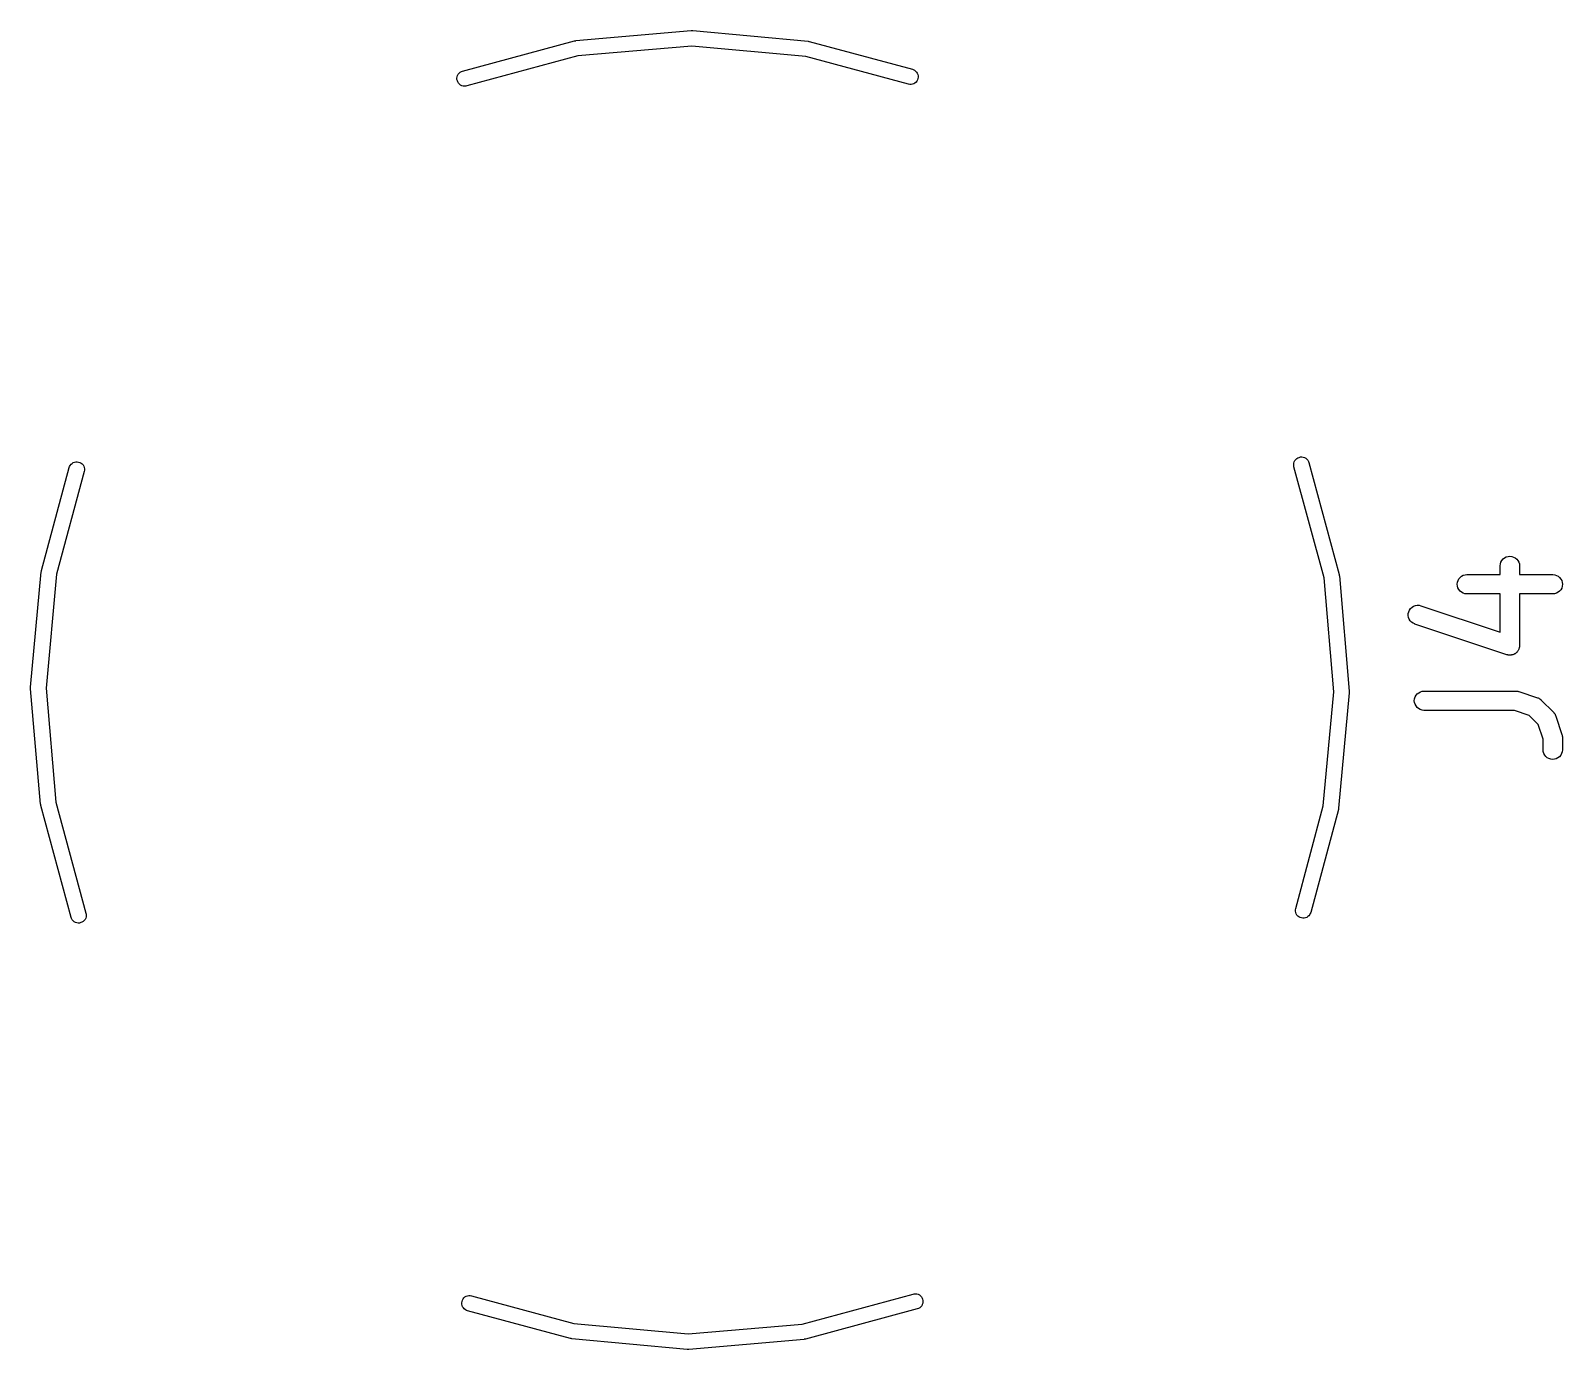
# Model space of a CAD drawing. Extents: x 59.2 to 130.7, y -130.7 to -66.1.
# Drawn here: x 118.78 to 130.68, y -118.88 to -108.63 of the extents above; entities that cross this region are included whole.
import ezdxf

# ---------------------------------------------------------------- set-up
doc = ezdxf.new("R2010")
doc.units = 0
doc.layers.add('BLACK', color=7, linetype='CONTINUOUS')

msp = doc.modelspace()

# ---------------------------------------------------------------- linework, layer by layer
at = {"layer": 'BLACK', "linetype": 'CONTINUOUS'}
for p, q in [((123.02, -108.711), (123.916, -108.634)), ((123.916, -108.634), (123.923, -108.634)), ((123.923, -108.634), (123.925, -108.634)), ((123.925, -108.634), (123.927, -108.634)), ((123.927, -108.634), (124.823, -108.717)), ((122.14, -108.948), (123.009, -108.713)), ((123.009, -108.713), (123.016, -108.712)), ((123.016, -108.712), (123.018, -108.712)), ((123.018, -108.712), (123.02, -108.711)), ((123.921, -108.754), (123.035, -108.83)), ((124.807, -108.836), (123.921, -108.754)), ((124.823, -108.717), (124.83, -108.718)), ((124.83, -108.718), (124.832, -108.718)), ((124.832, -108.718), (124.833, -108.719)), ((124.833, -108.719), (125.634, -108.934)), ((123.035, -108.83), (122.172, -109.064)), ((125.603, -109.05), (124.807, -108.836)), ((122.096, -109.002), (122.098, -108.992)), ((122.098, -108.992), (122.101, -108.982)), ((122.101, -108.982), (122.106, -108.972)), ((122.106, -108.972), (122.113, -108.964)), ((122.113, -108.964), (122.121, -108.957)), ((122.121, -108.957), (122.13, -108.952)), ((122.13, -108.952), (122.14, -108.948)), ((125.634, -108.934), (125.641, -108.937)), ((125.641, -108.937), (125.65, -108.941)), ((125.65, -108.941), (125.659, -108.948)), ((125.659, -108.948), (125.666, -108.956)), ((125.666, -108.956), (125.672, -108.965)), ((125.672, -108.965), (125.676, -108.975)), ((125.676, -108.975), (125.678, -108.985)), ((125.678, -108.985), (125.679, -108.996)), ((122.096, -109.013), (122.096, -109.002)), ((122.099, -109.023), (122.096, -109.013)), ((122.103, -109.033), (122.099, -109.023)), ((122.108, -109.042), (122.103, -109.033)), ((122.115, -109.05), (122.108, -109.042)), ((122.124, -109.057), (122.115, -109.05)), ((122.133, -109.062), (122.124, -109.057)), ((122.144, -109.065), (122.133, -109.062)), ((122.154, -109.066), (122.144, -109.065)), ((122.165, -109.065), (122.154, -109.066)), ((122.172, -109.064), (122.165, -109.065)), ((125.614, -109.052), (125.603, -109.05)), ((125.624, -109.052), (125.614, -109.052)), ((125.635, -109.05), (125.624, -109.052)), ((125.645, -109.046), (125.635, -109.05)), ((125.654, -109.041), (125.645, -109.046)), ((125.662, -109.034), (125.654, -109.041)), ((125.669, -109.026), (125.662, -109.034)), ((125.674, -109.016), (125.669, -109.026)), ((125.677, -109.006), (125.674, -109.016)), ((125.679, -108.996), (125.677, -109.006)), ((128.605, -111.974), (128.612, -111.965)), ((128.612, -111.965), (128.62, -111.958)), ((128.62, -111.958), (128.629, -111.953)), ((128.629, -111.953), (128.639, -111.949)), ((128.639, -111.949), (128.649, -111.946)), ((128.649, -111.946), (128.66, -111.946)), ((128.66, -111.946), (128.67, -111.948)), ((128.67, -111.948), (128.68, -111.951)), ((128.68, -111.951), (128.69, -111.956)), ((128.69, -111.956), (128.698, -111.963)), ((128.698, -111.963), (128.705, -111.971)), ((118.869, -112.829), (119.084, -112.028)), ((119.2, -112.059), (118.986, -112.855)), ((119.084, -112.028), (119.087, -112.021)), ((119.087, -112.021), (119.091, -112.012)), ((119.091, -112.012), (119.098, -112.003)), ((119.098, -112.003), (119.106, -111.996)), ((119.106, -111.996), (119.115, -111.99)), ((119.115, -111.99), (119.125, -111.986)), ((119.125, -111.986), (119.135, -111.984)), ((119.135, -111.984), (119.146, -111.983)), ((119.146, -111.983), (119.156, -111.985)), ((119.156, -111.985), (119.166, -111.988)), ((119.166, -111.988), (119.176, -111.993)), ((119.176, -111.993), (119.184, -112)), ((119.184, -112), (119.191, -112.008)), ((119.191, -112.008), (119.196, -112.017)), ((119.196, -112.017), (119.2, -112.027)), ((119.2, -112.027), (119.202, -112.038)), ((119.202, -112.048), (119.2, -112.059)), ((119.202, -112.038), (119.202, -112.048)), ((128.596, -112.004), (128.597, -111.994)), ((128.597, -112.015), (128.596, -112.004)), ((128.597, -111.994), (128.6, -111.983)), ((128.598, -112.022), (128.597, -112.015)), ((128.832, -112.885), (128.598, -112.022)), ((128.6, -111.983), (128.605, -111.974)), ((128.705, -111.971), (128.71, -111.98)), ((128.71, -111.98), (128.714, -111.99)), ((128.714, -111.99), (128.949, -112.859)), ((130.2, -112.791), (130.202, -112.776)), ((130.2, -112.792), (130.2, -112.791)), ((130.2, -112.86), (130.2, -112.792)), ((130.202, -112.776), (130.206, -112.762)), ((130.206, -112.762), (130.213, -112.749)), ((130.213, -112.749), (130.223, -112.738)), ((130.223, -112.738), (130.234, -112.729)), ((130.234, -112.729), (130.247, -112.722)), ((130.247, -112.722), (130.261, -112.718)), ((130.261, -112.718), (130.276, -112.717)), ((130.276, -112.717), (130.29, -112.718)), ((130.29, -112.718), (130.304, -112.723)), ((130.304, -112.723), (130.317, -112.73)), ((130.317, -112.73), (130.328, -112.739)), ((130.328, -112.739), (130.338, -112.75)), ((130.338, -112.75), (130.344, -112.763)), ((130.344, -112.763), (130.349, -112.777)), ((130.349, -112.777), (130.35, -112.792)), ((130.35, -112.792), (130.35, -112.86)), ((118.784, -113.735), (118.867, -112.839)), ((118.867, -112.839), (118.868, -112.832)), ((118.868, -112.83), (118.869, -112.829)), ((118.868, -112.832), (118.868, -112.83)), ((118.986, -112.855), (118.904, -113.741)), ((128.908, -113.771), (128.832, -112.885)), ((128.949, -112.859), (128.95, -112.866)), ((128.95, -112.866), (128.95, -112.868)), ((128.95, -112.868), (128.951, -112.87)), ((128.951, -112.87), (129.028, -113.766)), ((129.867, -112.934), (129.868, -112.919)), ((129.868, -112.919), (129.873, -112.906)), ((129.873, -112.906), (129.88, -112.893)), ((129.88, -112.893), (129.889, -112.881)), ((129.889, -112.881), (129.9, -112.872)), ((129.9, -112.872), (129.913, -112.865)), ((129.913, -112.865), (129.927, -112.861)), ((129.927, -112.861), (129.942, -112.86)), ((129.942, -112.86), (130.2, -112.86)), ((130.35, -112.86), (130.608, -112.86)), ((130.608, -112.86), (130.609, -112.86)), ((130.609, -112.86), (130.624, -112.861)), ((130.624, -112.861), (130.638, -112.866)), ((130.638, -112.866), (130.651, -112.873)), ((130.651, -112.873), (130.662, -112.882)), ((130.662, -112.882), (130.671, -112.894)), ((130.671, -112.894), (130.678, -112.906)), ((130.678, -112.906), (130.682, -112.921)), ((130.682, -112.921), (130.683, -112.935)), ((129.868, -112.949), (129.867, -112.934)), ((129.872, -112.963), (129.868, -112.949)), ((129.879, -112.976), (129.872, -112.963)), ((129.888, -112.987), (129.879, -112.976)), ((129.899, -112.996), (129.888, -112.987)), ((129.912, -113.004), (129.899, -112.996)), ((129.926, -113.008), (129.912, -113.004)), ((129.941, -113.01), (129.926, -113.008)), ((129.942, -113.01), (129.941, -113.01)), ((130.2, -113.01), (129.942, -113.01)), ((130.2, -113.307), (130.2, -113.01)), ((130.608, -113.01), (130.35, -113.01)), ((130.35, -113.01), (130.35, -113.411)), ((130.623, -113.008), (130.608, -113.01)), ((130.637, -113.004), (130.623, -113.008)), ((130.65, -112.997), (130.637, -113.004)), ((130.661, -112.988), (130.65, -112.997)), ((130.671, -112.977), (130.661, -112.988)), ((130.678, -112.964), (130.671, -112.977)), ((130.682, -112.95), (130.678, -112.964)), ((130.683, -112.935), (130.682, -112.95)), ((129.486, -113.163), (129.49, -113.148)), ((129.49, -113.148), (129.496, -113.135)), ((129.496, -113.135), (129.504, -113.123)), ((129.504, -113.123), (129.515, -113.113)), ((129.515, -113.113), (129.527, -113.105)), ((129.527, -113.105), (129.541, -113.1)), ((129.541, -113.1), (129.556, -113.098)), ((129.556, -113.098), (129.57, -113.098)), ((129.57, -113.098), (129.584, -113.102)), ((129.584, -113.102), (130.2, -113.307)), ((129.486, -113.177), (129.486, -113.163)), ((129.488, -113.192), (129.486, -113.177)), ((129.493, -113.206), (129.488, -113.192)), ((129.501, -113.218), (129.493, -113.206)), ((129.511, -113.229), (129.501, -113.218)), ((129.523, -113.237), (129.511, -113.229)), ((129.536, -113.243), (129.523, -113.237)), ((129.537, -113.244), (129.536, -113.243)), ((130.251, -113.482), (129.537, -113.244)), ((130.256, -113.483), (130.251, -113.482)), ((130.26, -113.484), (130.256, -113.483)), ((130.263, -113.485), (130.26, -113.484)), ((130.266, -113.485), (130.263, -113.485)), ((130.27, -113.485), (130.266, -113.485)), ((130.275, -113.486), (130.27, -113.485)), ((130.277, -113.486), (130.275, -113.486)), ((130.28, -113.486), (130.277, -113.486)), ((130.285, -113.485), (130.28, -113.486)), ((130.289, -113.484), (130.285, -113.485)), ((130.292, -113.484), (130.289, -113.484)), ((130.295, -113.483), (130.292, -113.484)), ((130.299, -113.482), (130.295, -113.483)), ((130.303, -113.48), (130.299, -113.482)), ((130.306, -113.479), (130.303, -113.48)), ((130.308, -113.478), (130.306, -113.479)), ((130.312, -113.476), (130.308, -113.478)), ((130.316, -113.474), (130.312, -113.476)), ((130.318, -113.472), (130.316, -113.474)), ((130.321, -113.47), (130.318, -113.472)), ((130.324, -113.467), (130.321, -113.47)), ((130.328, -113.464), (130.324, -113.467)), ((130.329, -113.462), (130.328, -113.464)), ((130.331, -113.46), (130.329, -113.462)), ((130.334, -113.457), (130.331, -113.46)), ((130.337, -113.453), (130.334, -113.457)), ((130.338, -113.451), (130.337, -113.453)), ((130.34, -113.448), (130.338, -113.451)), ((130.342, -113.444), (130.34, -113.448)), ((130.344, -113.44), (130.342, -113.444)), ((130.345, -113.438), (130.344, -113.44)), ((130.346, -113.435), (130.345, -113.438)), ((130.347, -113.431), (130.346, -113.435)), ((130.348, -113.426), (130.347, -113.431)), ((130.349, -113.424), (130.348, -113.426)), ((130.35, -113.416), (130.349, -113.421)), ((130.349, -113.421), (130.349, -113.424)), ((130.35, -113.411), (130.35, -113.412)), ((130.35, -113.412), (130.35, -113.416)), ((118.784, -113.737), (118.784, -113.735)), ((118.784, -113.739), (118.784, -113.737)), ((118.784, -113.746), (118.784, -113.739)), ((118.861, -114.642), (118.784, -113.746)), ((118.784, -113.746), (118.784, -113.746)), ((118.784, -113.746), (118.784, -113.746)), ((118.904, -113.741), (118.98, -114.627)), ((128.826, -114.657), (128.908, -113.771)), ((129.028, -113.777), (128.945, -114.673)), ((129.028, -113.766), (129.028, -113.773)), ((129.028, -113.773), (129.028, -113.775)), ((129.028, -113.775), (129.028, -113.777)), ((129.533, -113.839), (129.535, -113.824)), ((129.535, -113.853), (129.533, -113.839)), ((129.535, -113.824), (129.539, -113.81)), ((129.539, -113.867), (129.535, -113.853)), ((129.539, -113.81), (129.546, -113.797)), ((129.546, -113.88), (129.539, -113.867)), ((129.546, -113.797), (129.556, -113.786)), ((129.556, -113.786), (129.567, -113.777)), ((129.567, -113.777), (129.58, -113.77)), ((129.58, -113.77), (129.594, -113.766)), ((129.594, -113.766), (129.608, -113.764)), ((129.608, -113.764), (130.323, -113.764)), ((130.323, -113.764), (130.324, -113.764)), ((130.324, -113.764), (130.328, -113.765)), ((130.328, -113.765), (130.332, -113.765)), ((130.332, -113.765), (130.335, -113.766)), ((130.335, -113.766), (130.338, -113.766)), ((130.338, -113.766), (130.342, -113.767)), ((130.342, -113.767), (130.346, -113.768)), ((130.346, -113.768), (130.489, -113.816)), ((130.489, -113.816), (130.49, -113.816)), ((130.49, -113.816), (130.492, -113.817)), ((130.492, -113.817), (130.494, -113.818)), ((130.494, -113.818), (130.499, -113.82)), ((130.499, -113.82), (130.504, -113.822)), ((130.504, -113.822), (130.505, -113.824)), ((130.505, -113.824), (130.507, -113.825)), ((130.507, -113.825), (130.511, -113.828)), ((130.511, -113.828), (130.515, -113.831)), ((130.515, -113.831), (130.517, -113.833)), ((130.517, -113.833), (130.519, -113.834)), ((130.519, -113.834), (130.614, -113.929)), ((129.555, -113.892), (129.546, -113.88)), ((129.566, -113.901), (129.555, -113.892)), ((129.579, -113.908), (129.566, -113.901)), ((129.593, -113.913), (129.579, -113.908)), ((129.607, -113.914), (129.593, -113.913)), ((129.608, -113.914), (129.607, -113.914)), ((130.31, -113.914), (129.608, -113.914)), ((130.425, -113.953), (130.31, -113.914)), ((130.495, -114.023), (130.425, -113.953)), ((130.614, -113.929), (130.615, -113.93)), ((130.615, -113.93), (130.616, -113.932)), ((130.616, -113.932), (130.618, -113.933)), ((130.618, -113.933), (130.62, -113.937)), ((130.62, -113.937), (130.624, -113.941)), ((130.624, -113.941), (130.625, -113.943)), ((130.625, -113.943), (130.626, -113.945)), ((130.626, -113.945), (130.628, -113.95)), ((130.628, -113.95), (130.63, -113.954)), ((130.63, -113.954), (130.631, -113.956)), ((130.631, -113.956), (130.632, -113.958)), ((130.632, -113.958), (130.68, -114.101)), ((130.533, -114.137), (130.495, -114.023)), ((130.68, -114.101), (130.68, -114.102)), ((130.68, -114.102), (130.681, -114.106)), ((130.681, -114.106), (130.682, -114.11)), ((130.682, -114.11), (130.682, -114.114)), ((130.533, -114.22), (130.533, -114.137)), ((130.535, -114.235), (130.533, -114.22)), ((130.682, -114.114), (130.683, -114.117)), ((130.683, -114.221), (130.682, -114.236)), ((130.683, -114.117), (130.683, -114.121)), ((130.683, -114.121), (130.683, -114.125)), ((130.683, -114.125), (130.683, -114.22)), ((130.683, -114.22), (130.683, -114.221)), ((130.539, -114.249), (130.535, -114.235)), ((130.546, -114.262), (130.539, -114.249)), ((130.555, -114.273), (130.546, -114.262)), ((130.566, -114.282), (130.555, -114.273)), ((130.579, -114.289), (130.566, -114.282)), ((130.593, -114.294), (130.579, -114.289)), ((130.608, -114.295), (130.593, -114.294)), ((130.622, -114.294), (130.608, -114.295)), ((130.636, -114.29), (130.622, -114.294)), ((130.649, -114.283), (130.636, -114.29)), ((130.661, -114.274), (130.649, -114.283)), ((130.67, -114.263), (130.661, -114.274)), ((130.677, -114.25), (130.67, -114.263)), ((130.682, -114.236), (130.677, -114.25)), ((118.862, -114.644), (118.861, -114.642)), ((118.862, -114.646), (118.862, -114.644)), ((118.863, -114.653), (118.862, -114.646)), ((119.098, -115.522), (118.863, -114.653)), ((118.98, -114.627), (119.214, -115.49)), ((128.612, -115.453), (128.826, -114.657)), ((128.943, -114.683), (128.728, -115.484)), ((128.944, -114.682), (128.943, -114.683)), ((128.945, -114.673), (128.944, -114.68)), ((128.944, -114.68), (128.944, -114.682)), ((119.102, -115.532), (119.098, -115.522)), ((119.107, -115.541), (119.102, -115.532)), ((119.207, -115.538), (119.2, -115.547)), ((119.212, -115.529), (119.207, -115.538)), ((119.215, -115.518), (119.212, -115.529)), ((119.214, -115.49), (119.215, -115.497)), ((119.215, -115.497), (119.216, -115.508)), ((119.216, -115.508), (119.215, -115.518)), ((128.61, -115.464), (128.612, -115.453)), ((128.61, -115.474), (128.61, -115.464)), ((128.612, -115.485), (128.61, -115.474)), ((128.616, -115.495), (128.612, -115.485)), ((128.621, -115.504), (128.616, -115.495)), ((128.628, -115.512), (128.621, -115.504)), ((128.636, -115.519), (128.628, -115.512)), ((128.646, -115.524), (128.636, -115.519)), ((128.656, -115.527), (128.646, -115.524)), ((128.666, -115.529), (128.656, -115.527)), ((128.677, -115.528), (128.666, -115.529)), ((128.687, -115.526), (128.677, -115.528)), ((128.697, -115.522), (128.687, -115.526)), ((128.706, -115.516), (128.697, -115.522)), ((128.714, -115.509), (128.706, -115.516)), ((128.721, -115.5), (128.714, -115.509)), ((128.725, -115.491), (128.721, -115.5)), ((128.728, -115.484), (128.725, -115.491)), ((119.114, -115.549), (119.107, -115.541)), ((119.122, -115.556), (119.114, -115.549)), ((119.132, -115.561), (119.122, -115.556)), ((119.142, -115.564), (119.132, -115.561)), ((119.152, -115.566), (119.142, -115.564)), ((119.163, -115.566), (119.152, -115.566)), ((119.173, -115.563), (119.163, -115.566)), ((119.183, -115.559), (119.173, -115.563)), ((119.192, -115.554), (119.183, -115.559)), ((119.2, -115.547), (119.192, -115.554)), ((122.133, -118.516), (122.135, -118.506)), ((122.135, -118.506), (122.138, -118.496)), ((122.138, -118.496), (122.143, -118.486)), ((122.143, -118.486), (122.15, -118.478)), ((122.15, -118.478), (122.158, -118.471)), ((122.158, -118.471), (122.167, -118.466)), ((122.167, -118.466), (122.177, -118.462)), ((122.177, -118.462), (122.188, -118.46)), ((122.188, -118.46), (122.198, -118.46)), ((122.198, -118.46), (122.209, -118.462)), ((122.209, -118.462), (123.005, -118.676)), ((124.777, -118.682), (125.64, -118.448)), ((125.64, -118.448), (125.647, -118.447)), ((125.647, -118.447), (125.658, -118.446)), ((125.658, -118.446), (125.668, -118.447)), ((125.668, -118.447), (125.679, -118.45)), ((125.679, -118.45), (125.688, -118.455)), ((125.688, -118.455), (125.697, -118.462)), ((125.697, -118.462), (125.704, -118.47)), ((125.704, -118.47), (125.709, -118.479)), ((125.709, -118.479), (125.713, -118.489)), ((125.713, -118.489), (125.716, -118.499)), ((125.716, -118.51), (125.714, -118.52)), ((125.716, -118.499), (125.716, -118.51)), ((122.134, -118.527), (122.133, -118.516)), ((122.136, -118.537), (122.134, -118.527)), ((122.14, -118.547), (122.136, -118.537)), ((122.146, -118.556), (122.14, -118.547)), ((122.153, -118.564), (122.146, -118.556)), ((122.162, -118.571), (122.153, -118.564)), ((122.171, -118.575), (122.162, -118.571)), ((122.178, -118.578), (122.171, -118.575)), ((122.979, -118.793), (122.178, -118.578)), ((125.672, -118.564), (124.803, -118.799)), ((125.682, -118.56), (125.672, -118.564)), ((125.691, -118.555), (125.682, -118.56)), ((125.699, -118.548), (125.691, -118.555)), ((125.706, -118.54), (125.699, -118.548)), ((125.711, -118.53), (125.706, -118.54)), ((125.714, -118.52), (125.711, -118.53)), ((123.005, -118.676), (123.891, -118.758)), ((123.891, -118.758), (124.777, -118.682)), ((122.98, -118.794), (122.979, -118.793)), ((122.982, -118.794), (122.98, -118.794)), ((122.989, -118.795), (122.982, -118.794)), ((123.885, -118.878), (122.989, -118.795)), ((124.792, -118.801), (123.896, -118.878)), ((124.794, -118.8), (124.792, -118.801)), ((124.796, -118.8), (124.794, -118.8)), ((124.803, -118.799), (124.796, -118.8)), ((124.803, -118.799), (124.803, -118.799)), ((124.803, -118.799), (124.803, -118.799)), ((123.887, -118.878), (123.885, -118.878)), ((123.889, -118.878), (123.887, -118.878)), ((123.896, -118.878), (123.889, -118.878)), ((123.896, -118.878), (123.896, -118.878)), ((123.896, -118.878), (123.896, -118.878))]:
    msp.add_line(p, q, dxfattribs=at)

doc.saveas('drawing.dxf')
